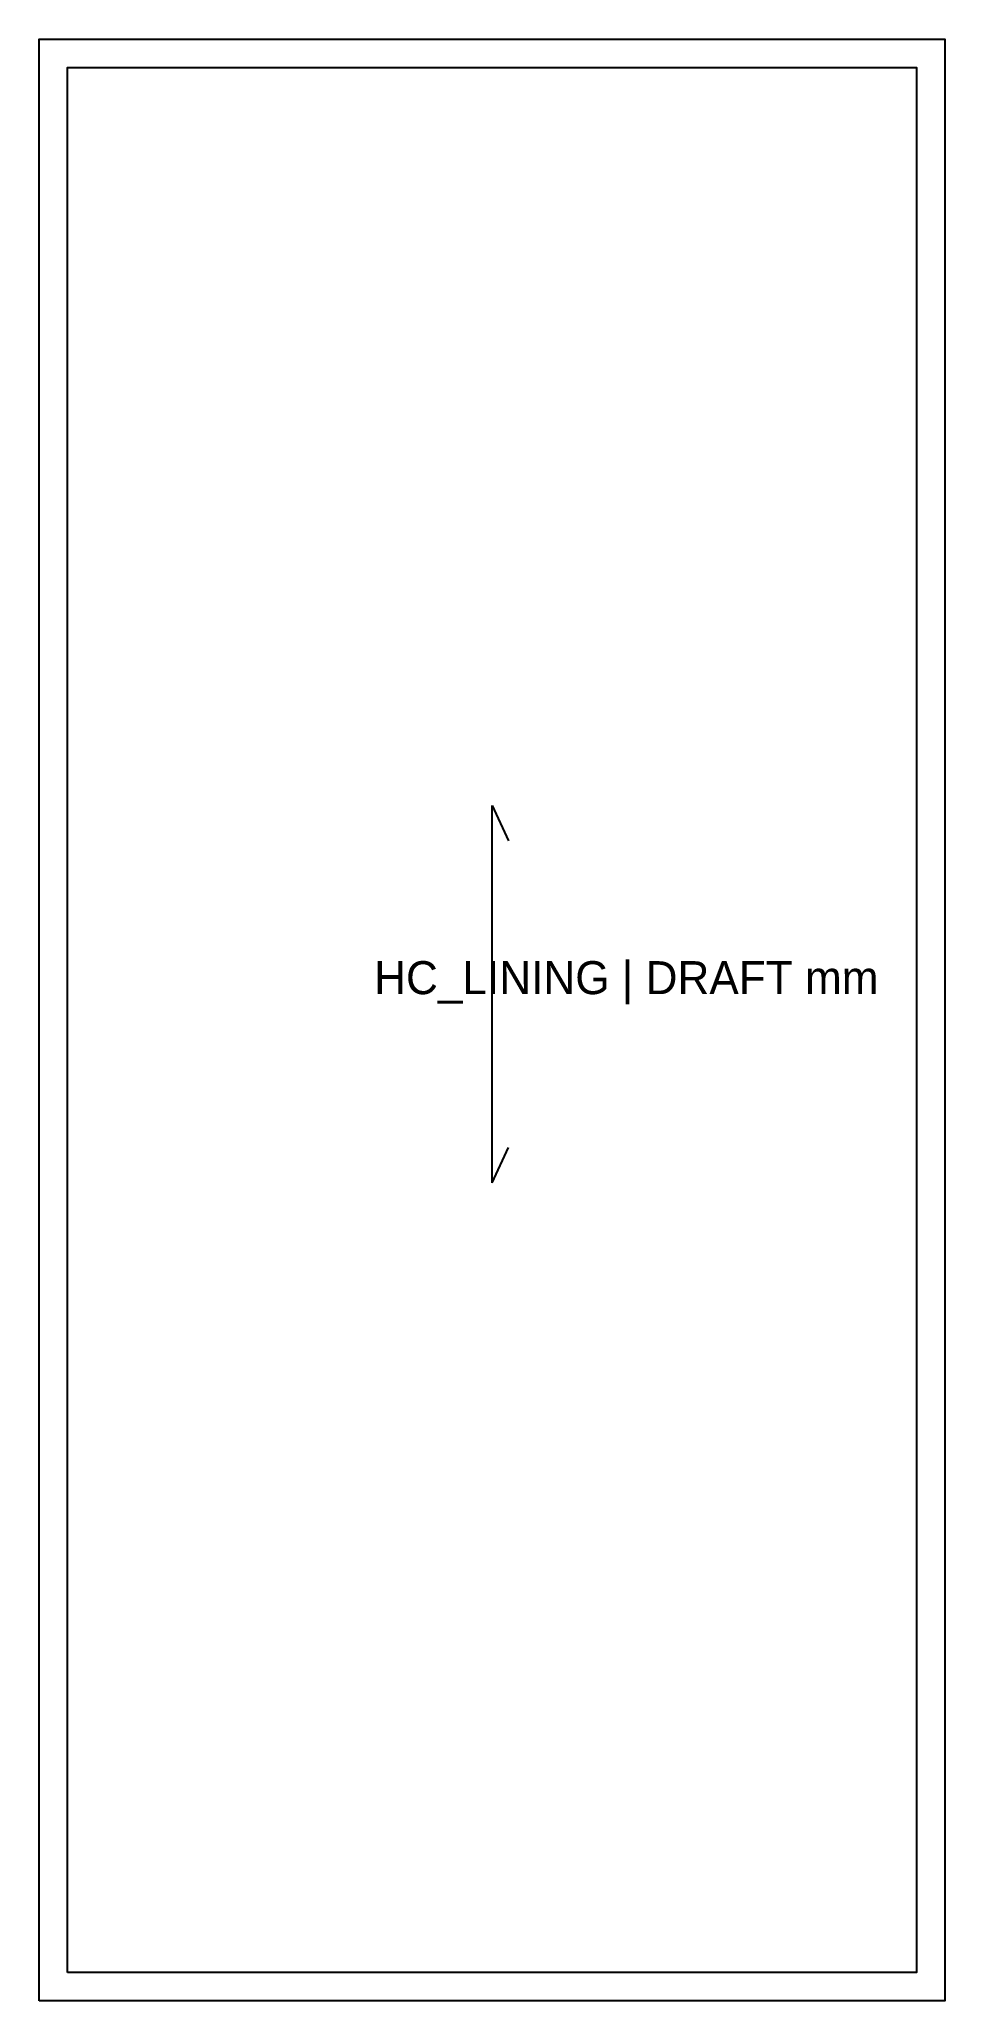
# Model space of a CAD drawing. Header units: millimetres. Extents: x -12 to 372, y -12 to 820.
import ezdxf

# ---------------------------------------------------------------- set-up
doc = ezdxf.new("R2010")
doc.units = ezdxf.units.MM
for name, color, linetype in [('CUT', 7, 'Continuous'), ('GRAIN', 1, 'Continuous'), ('LABEL', 7, 'Continuous'), ('SEW', 3, 'Continuous')]:
    doc.layers.add(name, color=color, linetype=linetype)

msp = doc.modelspace()

# ---------------------------------------------------------------- linework, layer by layer
at = {"layer": 'CUT'}
msp.add_lwpolyline([(-12, -12), (-12, 820.12), (372, 820.12), (372, -12), (-12, -12)], close=True, dxfattribs=at)
at = {"layer": 'GRAIN'}
for p, q in [((180, 335.02), (180, 495.02)), ((180, 495.02), (187, 480.02)), ((180, 335.02), (187, 350.02))]:
    msp.add_line(p, q, dxfattribs=at)
at = {"layer": 'SEW'}
msp.add_lwpolyline([(0, 0), (0, 10.82), (0, 21.77), (0, 33.01), (0, 44.64), (0, 56.78), (0, 69.5), (0, 82.86), (0, 96.91), (0, 111.68), (0, 127.17), (0, 143.39), (0, 160.32), (0, 177.94), (0, 196.22), (0, 215.12), (0, 234.59), (0, 254.58), (0, 275.04), (0, 295.91), (0, 317.12), (0, 338.61), (0, 360.31), (0, 382.15), (0, 404.06), (0, 425.97), (0, 447.82), (0, 469.52), (0, 491.01), (0, 512.22), (0, 533.08), (0, 553.54), (0, 573.53), (0, 593), (0, 611.9), (0, 630.18), (0, 647.8), (0, 664.73), (0, 680.95), (0, 696.44), (0, 711.21), (0, 725.26), (0, 738.63), (0, 751.34), (0, 763.48), (0, 775.11), (0, 786.35), (0, 797.31), (0, 808.12), (15, 808.12), (30, 808.12), (45, 808.12), (60, 808.12), (75, 808.12), (90, 808.12), (105, 808.12), (120, 808.12), (135, 808.12), (150, 808.12), (165, 808.12), (180, 808.12), (195, 808.12), (210, 808.12), (225, 808.12), (240, 808.12), (255, 808.12), (270, 808.12), (285, 808.12), (300, 808.12), (315, 808.12), (330, 808.12), (345, 808.12), (360, 808.12), (360, 797.31), (360, 786.35), (360, 775.11), (360, 763.48), (360, 751.34), (360, 738.63), (360, 725.26), (360, 711.21), (360, 696.44), (360, 680.95), (360, 664.73), (360, 647.8), (360, 630.18), (360, 611.9), (360, 593), (360, 573.53), (360, 553.54), (360, 533.08), (360, 512.22), (360, 491.01), (360, 469.52), (360, 447.82), (360, 425.97), (360, 404.06), (360, 382.15), (360, 360.31), (360, 338.61), (360, 317.12), (360, 295.91), (360, 275.04), (360, 254.58), (360, 234.59), (360, 215.12), (360, 196.22), (360, 177.94), (360, 160.32), (360, 143.39), (360, 127.17), (360, 111.68), (360, 96.91), (360, 82.86), (360, 69.5), (360, 56.78), (360, 44.64), (360, 33.01), (360, 21.77), (360, 10.82), (360, 0), (345, 0), (330, 0), (315, 0), (300, 0), (285, 0), (270, 0), (255, 0), (240, 0), (225, 0), (210, 0), (195, 0), (180, 0), (165, 0), (150, 0), (135, 0), (120, 0), (105, 0), (90, 0), (75, 0), (60, 0), (45, 0), (30, 0), (15, 0)], close=True, dxfattribs=at)

# ---------------------------------------------------------------- texts
at = {"layer": 'LABEL'}
msp.add_text('HC_LINING | DRAFT mm', height=14, dxfattribs=at).set_placement((130, 415.02))

doc.saveas('drawing.dxf')
